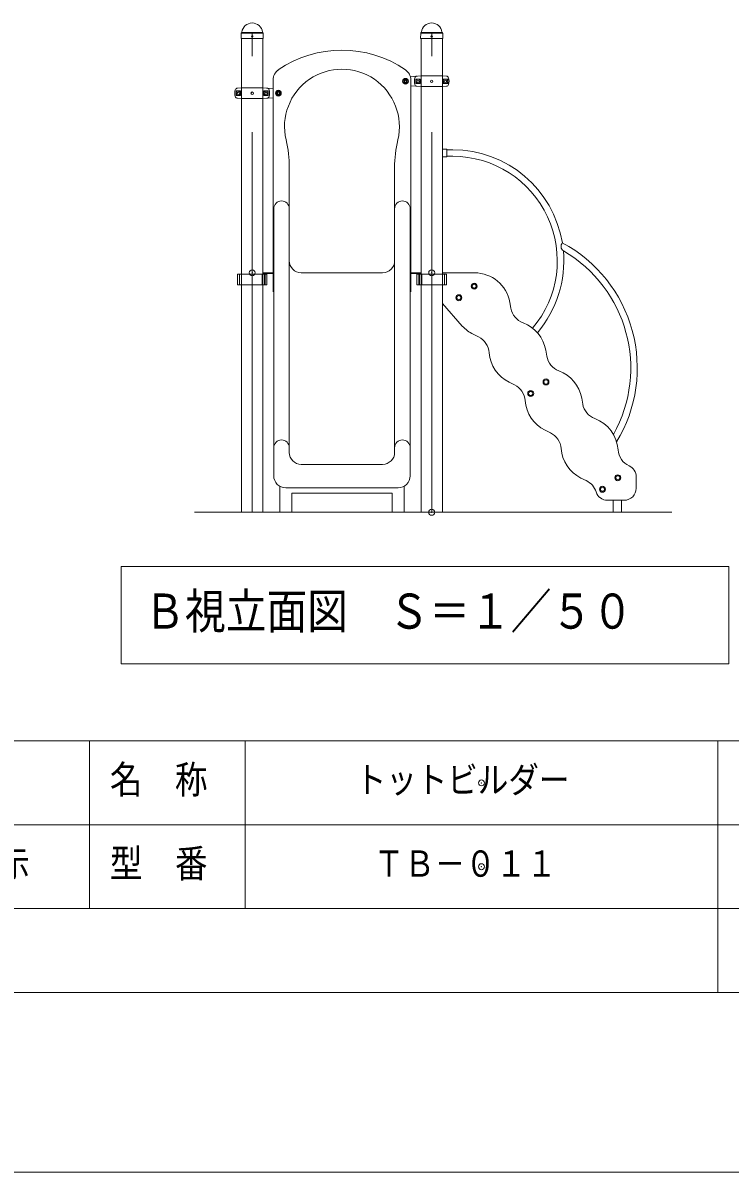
# Model space of a CAD drawing. Units: millimetres on the paper, scale 1:50. Extents: x 0 to 420, y -148 to 446.
# Drawn here: x 209.4 to 268.5, y 148.5 to 244.5 of the extents above; entities that cross this region are included whole.
import ezdxf
from ezdxf.enums import TextEntityAlignment as Align

# ---------------------------------------------------------------- set-up
doc = ezdxf.new("R2010")
doc.units = ezdxf.units.MM
doc.header["$PDMODE"] = 32
doc.header["$PDSIZE"] = 0.5
doc.linetypes.add('USER1', pattern=[50.8, 31.75, -6.35, 6.35, -6.35])
doc.linetypes.add('USER2', pattern=[19.05, 12.7, -6.35])
doc.layers.add('DEFPOINTS_3', color=7, linetype='Continuous', lineweight=9)
doc.layers.add('LY_1', color=7, linetype='Continuous', lineweight=9)
doc.styles.add('ＭＳ ゴシック', font='')
doc.styles.get('ＭＳ ゴシック').set_extended_font_data('MS Gothic')

msp = doc.modelspace()

# ---------------------------------------------------------------- linework, layer by layer
at = {"layer": 'DEFPOINTS_3'}
for p, q in [((0, 148.5), (420, 148.5)), ((420, 148.5), (0, 148.5))]:
    msp.add_line(p, q, dxfattribs=at)
at = {"layer": 'LY_1'}
for p, q in [((227.664, 243.195), (227.672, 243.591)), ((227.673, 243.185), (227.664, 243.195)), ((227.673, 243.185), (229.512, 243.185)), ((227.696, 243.649), (227.718, 243.671)), ((227.703, 203.605), (227.703, 243.185)), ((229.489, 243.649), (229.467, 243.671)), ((229.483, 203.605), (229.483, 243.185)), ((229.522, 243.195), (229.512, 243.185)), ((229.522, 243.195), (229.513, 243.591)), ((242.664, 243.195), (242.672, 243.591)), ((242.673, 243.185), (242.664, 243.195)), ((242.673, 243.185), (244.512, 243.185)), ((242.696, 243.649), (242.718, 243.671)), ((242.703, 203.605), (242.703, 243.185)), ((244.489, 243.649), (244.467, 243.671)), ((244.483, 203.605), (244.483, 243.185)), ((244.522, 243.195), (244.512, 243.185)), ((244.522, 243.195), (244.513, 243.591)), ((242.673, 240.055), (241.809, 239.979)), ((244.513, 240.055), (242.672, 240.055)), ((244.513, 240.055), (244.828, 240.027)), ((227.673, 239.055), (227.357, 239.027)), ((227.673, 239.055), (229.513, 239.055)), ((229.513, 239.055), (230.343, 238.982)), ((230.343, 222.005), (230.343, 239.721)), ((241.323, 239.651), (241.403, 239.697)), ((241.323, 239.651), (241.323, 239.558)), ((241.323, 239.558), (241.403, 239.512)), ((241.403, 239.697), (241.483, 239.651)), ((241.403, 239.512), (241.483, 239.558)), ((241.483, 239.651), (241.483, 239.558)), ((241.843, 222.005), (241.843, 239.721)), ((242.673, 239.155), (241.843, 239.227)), ((244.513, 239.155), (242.672, 239.155)), ((244.513, 239.155), (244.828, 239.182)), ((227.673, 238.155), (227.357, 238.182)), ((227.673, 238.155), (229.513, 238.155)), ((229.513, 238.155), (230.343, 238.227)), ((230.703, 238.651), (230.783, 238.697)), ((230.703, 238.651), (230.703, 238.558)), ((230.703, 238.558), (230.783, 238.512)), ((230.783, 238.697), (230.863, 238.651)), ((230.783, 238.512), (230.863, 238.558)), ((230.863, 238.651), (230.863, 238.558)), ((244.865, 233.925), (244.484, 233.925)), ((244.865, 233.285), (244.484, 233.285)), ((244.865, 233.925), (244.865, 233.285)), ((245.359, 233.877), (244.865, 233.877)), ((245.359, 233.333), (244.865, 233.333)), ((231.693, 208.605), (231.693, 232.387)), ((240.493, 208.605), (240.493, 232.387)), ((230.393, 228.955), (230.393, 206.643)), ((241.793, 228.955), (241.793, 206.643)), ((227.356, 223.485), (227.356, 222.585)), ((229.829, 223.485), (227.356, 223.485)), ((227.523, 223.485), (227.523, 222.585)), ((229.427, 223.485), (229.427, 222.585)), ((229.484, 223.605), (230.343, 223.605)), ((229.484, 223.559), (230.343, 223.559)), ((229.614, 223.485), (229.614, 222.585)), ((229.673, 223.485), (229.673, 222.585)), ((229.829, 223.485), (229.829, 222.585)), ((232.693, 223.605), (239.493, 223.605)), ((242.702, 223.605), (241.843, 223.605)), ((242.702, 223.559), (241.843, 223.559)), ((242.356, 223.485), (242.356, 222.585)), ((242.356, 223.485), (244.829, 223.485)), ((242.512, 223.485), (242.512, 222.585)), ((242.571, 223.485), (242.571, 222.585)), ((242.758, 223.485), (242.758, 222.585)), ((247.172, 223.605), (244.484, 223.605)), ((244.663, 223.485), (244.663, 222.585)), ((244.829, 223.485), (244.829, 222.585)), ((229.829, 222.585), (227.356, 222.585)), ((242.356, 222.585), (244.829, 222.585)), ((244.484, 221.031), (246.149, 219.16)), ((250.212, 220.643), (250.125, 221.135)), ((247.51, 218.244), (247.062, 218.465)), ((253.212, 216.643), (253.125, 217.135)), ((250.51, 214.244), (250.062, 214.465)), ((256.212, 212.643), (256.125, 213.135)), ((253.51, 210.244), (253.062, 210.465)), ((232.693, 207.605), (239.493, 207.605)), ((256.51, 206.244), (256.062, 206.465)), ((260.678, 205.605), (260.678, 206.569)), ((230.893, 205.777), (230.893, 203.605)), ((231.393, 205.643), (240.793, 205.643)), ((241.293, 205.777), (241.293, 203.605)), ((231.893, 205.205), (231.893, 203.605)), ((231.893, 205.205), (240.293, 205.205)), ((240.293, 205.205), (240.293, 203.605)), ((259.678, 204.605), (258.278, 204.605)), ((258.763, 203.605), (258.763, 204.605)), ((259.443, 203.605), (259.443, 204.605)), ((263.669, 203.605), (223.769, 203.605)), ((17.5, 184.5), (402.5, 184.5)), ((215, 184.5), (215, 170.5)), ((267.5, 184.5), (267.5, 163.5)), ((215, 177.5), (332.5, 177.5)), ((160, 170.5), (402.5, 170.5)), ((17.5, 163.5), (402.5, 163.5))]:
    msp.add_line(p, q, dxfattribs=at)
at = {"layer": 'LY_1', "lineweight": 18}
for p, q in [((227.699, 243.615), (229.486, 243.615)), ((227.735, 243.685), (229.447, 243.685)), ((242.699, 243.615), (244.486, 243.615)), ((242.735, 243.685), (244.447, 243.685)), ((242.258, 239.42), (242.258, 239.789)), ((242.627, 239.789), (242.258, 239.789)), ((242.627, 239.42), (242.258, 239.42)), ((244.558, 239.789), (244.927, 239.789)), ((244.558, 239.42), (244.927, 239.42)), ((244.927, 239.42), (244.927, 239.789)), ((227.258, 238.42), (227.258, 238.789)), ((227.627, 238.789), (227.258, 238.789)), ((227.627, 238.42), (227.258, 238.42)), ((229.558, 238.789), (229.927, 238.789)), ((229.558, 238.42), (229.927, 238.42)), ((229.927, 238.42), (229.927, 238.789)), ((268.433, 199.067), (217.633, 199.067)), ((217.633, 199.067), (217.633, 190.934)), ((268.433, 190.934), (268.433, 199.067)), ((217.633, 190.934), (268.433, 190.934)), ((228, 184.5), (228, 170.5)), ((160, 177.5), (215, 177.5))]:
    msp.add_line(p, q, dxfattribs=at)
at = {"layer": 'LY_1', "linetype": 'USER2', "lineweight": 18}
for p, q in [((227.703, 243.605), (229.483, 243.605)), ((242.703, 243.605), (244.483, 243.605))]:
    msp.add_line(p, q, dxfattribs=at)
at = {"layer": 'LY_1', "linetype": 'USER1', "lineweight": 18}
for p, q in [((228.593, 203.605), (228.593, 243.605)), ((243.593, 203.605), (243.593, 243.605))]:
    msp.add_line(p, q, dxfattribs=at)
at = {"layer": 'LY_1'}
for centre, radius in [((228.593, 243.345), 0.06), ((243.593, 243.345), 0.06), ((241.403, 239.605), 0.21), ((230.783, 238.605), 0.21), ((247.143, 222.485), 0.25), ((245.863, 221.525), 0.25), ((253.143, 214.485), 0.25), ((251.863, 213.525), 0.25), ((259.143, 206.485), 0.25), ((257.863, 205.525), 0.25)]:
    msp.add_circle(centre, radius, dxfattribs=at)
at = {"layer": 'LY_1', "lineweight": 18}
for centre, radius in [((241.403, 239.605), 0.24), ((241.403, 239.605), 0.11), ((242.443, 239.605), 0.185), ((242.443, 239.605), 0.1), ((243.593, 239.605), 0.1), ((244.743, 239.605), 0.185), ((244.743, 239.605), 0.1), ((227.443, 238.605), 0.185), ((227.443, 238.605), 0.1), ((228.593, 238.605), 0.1), ((229.743, 238.605), 0.185), ((229.743, 238.605), 0.1), ((230.783, 238.605), 0.24), ((230.783, 238.605), 0.11), ((247.143, 222.485), 0.171), ((245.863, 221.525), 0.171), ((253.143, 214.485), 0.171), ((251.863, 213.525), 0.171), ((259.143, 206.485), 0.171), ((257.863, 205.525), 0.171)]:
    msp.add_circle(centre, radius, dxfattribs=at)
at = {"layer": 'LY_1', "linetype": 'USER2', "lineweight": 18}
for centre in [(241.403, 239.605), (230.783, 238.605)]:
    msp.add_circle(centre, 0.125, dxfattribs=at)
at = {"layer": 'LY_1'}
for centre, radius, start, end in [((228.593, 243.605), 0.864, 90, 173.3676), ((228.593, 243.605), 0.864, 6.6324, 90), ((243.593, 243.605), 0.864, 90, 173.3676), ((243.593, 243.605), 0.864, 6.6324, 90), ((227.756, 243.59), 0.084, 135, 178.99605), ((227.679, 243.711), 0.056, 315, 353.3676), ((229.506, 243.711), 0.056, 186.6324, 225), ((229.429, 243.59), 0.084, 1.00395, 45), ((242.756, 243.59), 0.084, 135, 178.99605), ((242.679, 243.711), 0.056, 315, 353.3676), ((244.506, 243.711), 0.056, 186.6324, 225), ((244.429, 243.59), 0.084, 1.00395, 45), ((236.093, 232.858), 9.346, 55.31079, 124.68922), ((231.343, 239.721), 1, 123.36701, 180), ((236.093, 235.805), 4.8, 346.64882, 193.35118), ((240.843, 239.721), 1, 0, 56.63299), ((242.374, 239.828), 0.2, 95, 163.80375), ((244.811, 239.828), 0.2, 16.19625, 85), ((227.374, 238.828), 0.2, 95, 163.80375), ((229.811, 238.828), 0.2, 16.19625, 85), ((243.143, 239.605), 1, 163.80375, 196.19625), ((242.374, 239.381), 0.2, 196.19625, 265), ((244.811, 239.381), 0.2, 275, 343.80375), ((244.043, 239.605), 1, 343.80375, 16.19625), ((228.143, 238.605), 1, 163.80375, 196.19625), ((227.374, 238.381), 0.2, 196.19625, 265), ((229.811, 238.381), 0.2, 275, 343.80375), ((229.043, 238.605), 1, 343.80375, 16.19625), ((221.693, 232.387), 10, 0, 13.35118), ((250.493, 232.387), 10, 166.64882, 180), ((245.359, 224.605), 9.272, 9.35026, 90), ((245.359, 224.605), 8.728, 319.8063, 90), ((231.043, 228.955), 0.65, 0, 180), ((241.143, 228.955), 0.65, 0, 180), ((254.847, 225.813), 0.452, 138.76328, 235.75762), ((248.897, 215.648), 11.872, 328.70731, 61.79978), ((232.693, 224.605), 1, 180, 270), ((239.493, 224.605), 1, 270, 0), ((245.359, 224.605), 9.272, 319.61733, 5.17064), ((248.897, 215.648), 11.328, 330.6897, 59.81513), ((247.172, 220.605), 3, 10, 90), ((251.787, 220.921), 1.6, 190, 249.42056), ((248.389, 221.155), 3, 221.68267, 243.73979), ((250.17, 216.614), 3, 10, 69.42056), ((246.803, 216.809), 1.6, 4.31923, 63.7398), ((251.389, 217.155), 3, 184.31923, 243.73979), ((254.787, 216.921), 1.6, 190, 249.42056), ((253.17, 212.614), 3, 10, 69.42056), ((249.803, 212.809), 1.6, 4.31923, 63.7398), ((254.389, 213.155), 3, 184.31923, 243.73979), ((257.787, 212.921), 1.6, 190, 249.42056), ((256.17, 208.614), 3, 3.98254, 69.42056), ((252.803, 208.809), 1.6, 4.31923, 63.7398), ((231.043, 208.993), 0.65, 0, 180), ((241.143, 208.993), 0.65, 0, 180), ((232.693, 208.605), 1, 180, 270), ((239.493, 208.605), 1, 270, 0), ((257.389, 209.155), 3, 184.31923, 243.73979), ((260.759, 208.934), 1.6, 183.98254, 245.41667), ((259.678, 206.569), 1, 0, 65.41667), ((231.393, 206.643), 1, 180, 270), ((240.793, 206.643), 1, 270, 0), ((255.803, 204.809), 1.6, 17.81812, 63.7398), ((259.678, 205.605), 1, 270, 0), ((258.278, 205.605), 1, 197.81812, 270)]:
    msp.add_arc(centre, radius, start, end, dxfattribs=at)
at = {"layer": 'LY_1', "lineweight": 18}
for centre, start, end in [((240.067, 239.605), 355.87048, 4.12952), ((247.118, 239.605), 175.87048, 184.12952), ((225.067, 238.605), 355.87048, 4.12952), ((232.118, 238.605), 175.87048, 184.12952)]:
    msp.add_arc(centre, 2.567, start, end, dxfattribs=at)
at = {"layer": 'LY_1'}
for p in [(228.593, 223.605), (243.593, 223.605), (243.593, 203.605), (247.75, 181), (247.75, 174)]:
    msp.add_point(p, dxfattribs=at)

# ---------------------------------------------------------------- texts
at = {"layer": 'LY_1', "style": 'ＭＳ ゴシック', "width": 0.85}
for s, height, p in [('Ｂ視立面図\u3000Ｓ＝１／５０', 2.933, (219.588, 193.001)), ('名\u3000称', 2.346, (216.7, 179.4)), ('トットビルダー', 2.199, (237.25, 179.5)), ('型\u3000番', 2.346, (216.7, 172.4)), ('図示', 2.199, (204.917, 172.5)), ('ＴＢ－０１１', 2.199, (238.75, 172.5))]:
    msp.add_text(s, height=height, dxfattribs=at).set_placement(p, align=Align.BOTTOM_LEFT)

doc.saveas('drawing.dxf')
